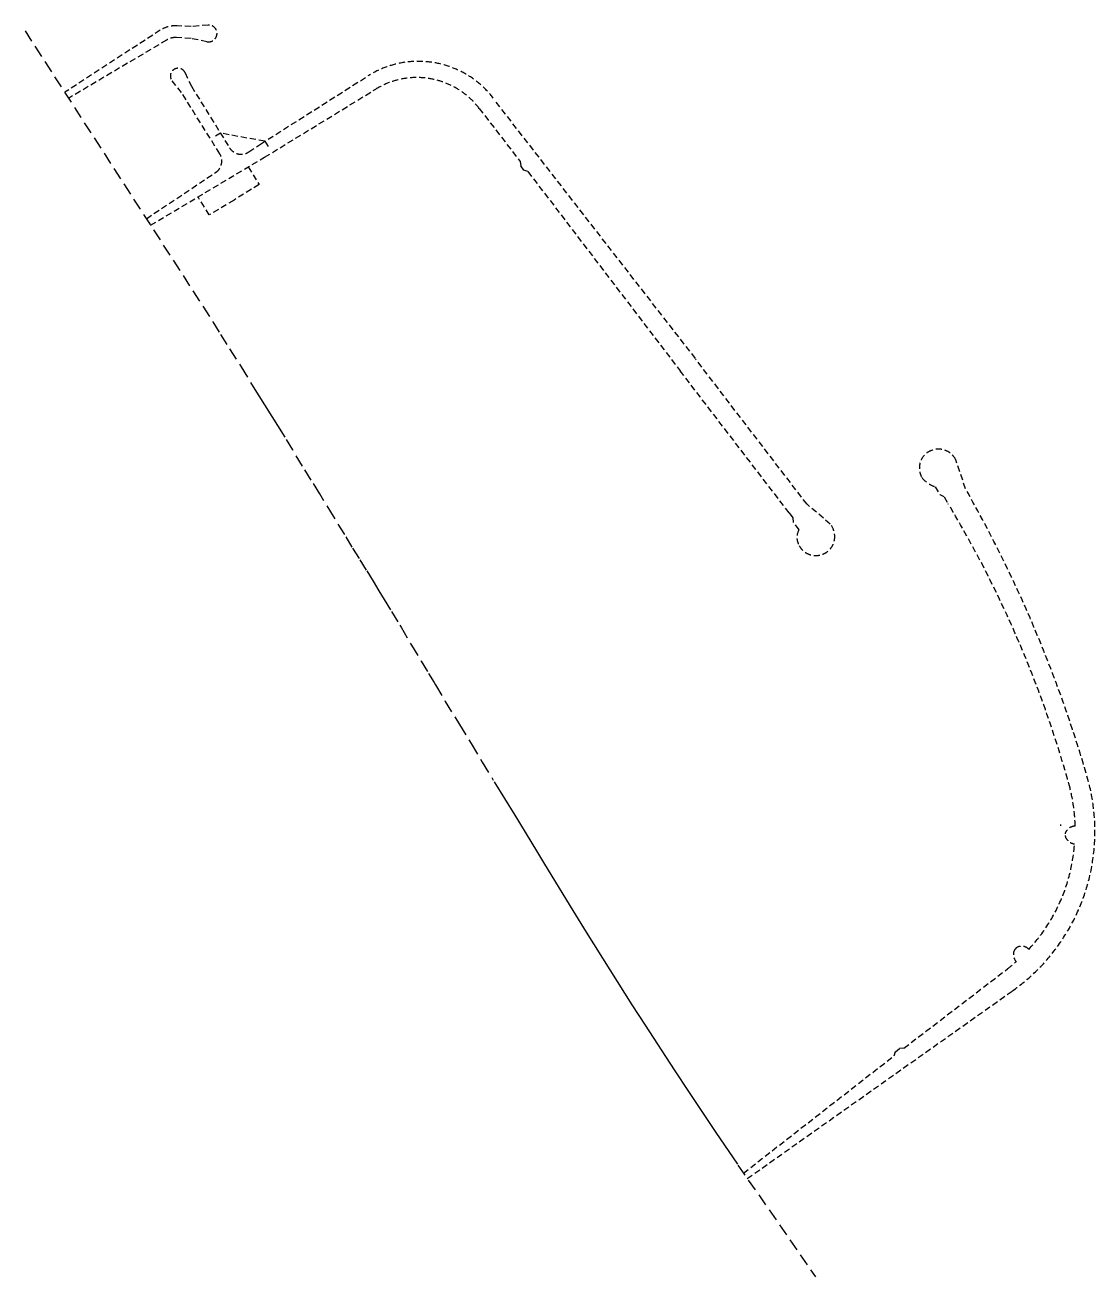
# Model space of a CAD drawing. Extents: x 459580 to 463108, y 2708198 to 2712324.
import ezdxf

# ---------------------------------------------------------------- set-up
doc = ezdxf.new("R2010")
doc.units = 0
doc.header["$LTSCALE"] = 80
doc.linetypes.add('DASHED', pattern=[0.75, 0.5, -0.25])
doc.linetypes.add('HIDDEN', pattern=[0.375, 0.25, -0.125])
for name, color, linetype in [('4101-Z4', 1, 'CONTINUOUS'), ('4102-Z4', 1, 'DASHED'), ('BW-TOE', 5, 'HIDDEN'), ('NEW', 5, 'CONTINUOUS')]:
    doc.layers.add(name, color=color, linetype=linetype)

msp = doc.modelspace()

# ---------------------------------------------------------------- linework, layer by layer
at = {"layer": '4101-Z4', "color": 5}
msp.add_line((460327.4, 2711140.3), (460437.3, 2710965.3), dxfattribs=at)
at = {"layer": '4102-Z4', "color": 5}
for p, q in [((459580.5, 2712304.2), (460199.6, 2711345.7)), ((460199.6, 2711345.7), (460225, 2711304.2)), ((460225, 2711304.2), (460255, 2711256.3)), ((460255, 2711256.3), (460292.6, 2711197.1)), ((460292.6, 2711197.1), (460327.4, 2711140.3)), ((460463.1, 2710923.1), (460427.7, 2710980.7)), ((460495.5, 2710870.1), (460463.1, 2710923.1)), ((460524.1, 2710823.6), (460495.5, 2710870.1)), ((460551.8, 2710778.2), (460524.1, 2710823.6)), ((460597.1, 2710704.8), (460551.8, 2710778.2)), ((460634.2, 2710644.9), (460597.1, 2710704.8)), ((460658.9, 2710602.7), (460634.2, 2710644.9)), ((460682.9, 2710565.3), (460658.9, 2710602.7)), ((460706.4, 2710527.1), (460682.9, 2710565.3)), ((460728.9, 2710490.7), (460706.4, 2710527.1)), ((460748.3, 2710459), (460728.9, 2710490.7)), ((460765, 2710430.4), (460748.3, 2710459)), ((460764.9, 2710430.7), (460788.1, 2710390.9)), ((460788.1, 2710390.9), (460816.5, 2710345.5)), ((460816.5, 2710345.5), (460820.4, 2710338.7)), ((460820.4, 2710338.7), (460854.6, 2710280)), ((460854.6, 2710280), (460886.4, 2710227)), ((460886.4, 2710227), (460911, 2710185.9)), ((460911, 2710185.9), (460928.7, 2710156.7)), ((460928.7, 2710156.7), (460933.7, 2710148.7)), ((460933.7, 2710148.7), (460966, 2710094.6)), ((460966, 2710094.6), (461012.3, 2710018.6)), ((461012.3, 2710018.6), (461051.3, 2709955.2)), ((461051.3, 2709955.2), (461087.4, 2709894.4)), ((461087.4, 2709894.4), (461124.1, 2709835)), ((461930.6, 2708566.3), (462186.8, 2708197.5))]:
    msp.add_line(p, q, dxfattribs=at)
at = {"layer": 'BW-TOE'}
for p, q in [((460026.4, 2712306.7), (459711.2, 2712101.9)), ((460026.4, 2712306.7), (459711.2, 2712101.9)), ((460127.6, 2712318.6), (460082.2, 2712320.8)), ((460183.9, 2712323.5), (460127.6, 2712318.6)), ((460046.8, 2712274.1), (459724, 2712082)), ((460046.8, 2712274.1), (459724, 2712082)), ((460127.6, 2712279.2), (460079.8, 2712282.3)), ((460180.3, 2712268.7), (460127.6, 2712279.2)), ((460096.4, 2712101.5), (460065.3, 2712139.6)), ((460108.3, 2712166.3), (460128.7, 2712121.6)), ((460356.7, 2711930.9), (460711.8, 2712156.6)), ((460222.2, 2711899.3), (460096.4, 2712101.5)), ((460128.7, 2712121.6), (460254.6, 2711919.1)), ((460370.3, 2711887.9), (460736.7, 2712112.4)), ((461077.6, 2712049), (461213.2, 2711873.4)), ((461132.5, 2712069.4), (461791.2, 2711222.4)), ((460224.7, 2711967.2), (460208.6, 2711957.1)), ((460224.7, 2711967.2), (460208.6, 2711957.1)), ((460224.7, 2711967.2), (460208.6, 2711957.1)), ((460370.9, 2711940.4), (460224.7, 2711967.2)), ((460370.9, 2711940.4), (460224.7, 2711967.2)), ((460318.3, 2711905.3), (460356.7, 2711930.9)), ((460370.9, 2711940.4), (460384.8, 2711918.1)), ((460370.9, 2711940.4), (460384.8, 2711918.1)), ((459994.4, 2711663.8), (460370.3, 2711887.9)), ((460316.2, 2711855.7), (460352, 2711798.1)), ((461213.2, 2711873.4), (461214.4, 2711859.3)), ((461224.9, 2711845.6), (461214.4, 2711859.3)), ((461238.2, 2711840.7), (461224.9, 2711845.6)), ((459980.6, 2711685.4), (460208.8, 2711837.6)), ((459980.6, 2711685.4), (460208.8, 2711837.6)), ((461238.2, 2711840.7), (461740.4, 2711183.5)), ((460352, 2711798.1), (460269.5, 2711746.8)), ((460187.8, 2711697.9), (460151, 2711757.2)), ((460269.5, 2711746.8), (460187.8, 2711697.9)), ((462099.3, 2710715.8), (461740.4, 2711183.5)), ((462158.3, 2710744), (461791.2, 2711222.4)), ((462681, 2710794.6), (462648.8, 2710890.4)), ((462580.8, 2710801.8), (462597.2, 2710774.7)), ((462609.9, 2710768.3), (462597.2, 2710774.7)), ((462235, 2710678.7), (462158.3, 2710744)), ((462609.9, 2710768.3), (462623.6, 2710745.7)), ((462099.3, 2710715.8), (462111.5, 2710699.7)), ((462111.5, 2710699.7), (462112.8, 2710685.5)), ((462132, 2710660.4), (462112.8, 2710685.5)), ((462993.6, 2709688.6), (462993.4, 2709683.8)), ((462847.5, 2709281.8), (462844.1, 2709278.4)), ((462477.6, 2708951.6), (462819, 2709212.8)), ((461961.4, 2708521.9), (462835.3, 2709140.1)), ((461948.9, 2708539.9), (462445.1, 2708926.4)), ((462445.1, 2708926.4), (462449.8, 2708940.1)), ((462450, 2708939.8), (462463.6, 2708950.3)), ((462477.6, 2708951.6), (462463.6, 2708950.3))]:
    msp.add_line(p, q, dxfattribs=at)
for centre, radius, start, end in [((460076.2, 2712226.7), 94.3, 86.339, 121.8848), ((460076.2, 2712226.7), 94.3, 86.339, 121.8848), ((460185.7, 2712295.9), 27.7, 258.7538, 93.8556), ((460076.2, 2712226.7), 55.7, 86.339, 121.8848), ((460076.2, 2712226.7), 55.7, 86.339, 121.8848), ((460085.1, 2712155.7), 25.5, 24.5314, 219.238), ((460877.1, 2711891.4), 312.5, 37.7994, 122.2236), ((460872, 2711891.5), 259, 37.4445, 121.4867), ((460183.7, 2711875.3), 45.4, 303.7056, 31.8846), ((460183.7, 2711875.3), 45.4, 303.7056, 31.8846), ((460293.1, 2711943.1), 45.4, 211.8846, 303.7056), ((462590.9, 2710863.6), 62.3, 109.3054, 212.2045), ((462591.5, 2710862), 64, 26.3931, 109.3054), ((462608.1, 2710888.5), 90.9, 219.7418, 252.5252), ((458895.4, 2708636.4), 4357.6, 15.8862, 29.6867), ((459418.9, 2708817.2), 3740.3, 15.3693, 31.0393), ((462177.3, 2710634.4), 52.2, 150.1778, 210.8388), ((462185.3, 2710637.7), 64.4, 350.3673, 39.5108), ((462187.3, 2710637.4), 62.4, 208.4915, 350.3673), ((462463.1, 2709666.2), 644.4, 305.2767, 14.6597), ((462466.5, 2709668.5), 576.1, 1.4517, 14.0598), ((463042.6, 2709648.2), 35, 90.2826, 164.2269), ((462472.3, 2709664.7), 569.3, 317.1151, 355.9908), ((463043.1, 2709659.8), 35, 191.3636, 265.3079), ((462865.9, 2709254.8), 32.7, 43.6452, 124.2059), ((462871.2, 2709260.1), 32.7, 145.9917, 226.5524), ((462466.5, 2709668.5), 576.1, 307.7203, 311.3701)]:
    msp.add_arc(centre, radius, start, end, dxfattribs=at)
at = {"layer": 'NEW', "color": 5}
for p, q in [((461127.4, 2709829.6), (461194.8, 2709719.5)), ((461194.8, 2709719.5), (461266.5, 2709601.9)), ((461194.8, 2709719.5), (461194.8, 2709719.5)), ((461266.5, 2709601.9), (461289.1, 2709564)), ((461289.1, 2709564), (461353, 2709459.4)), ((461353, 2709459.4), (461386.3, 2709405.1)), ((461386.3, 2709405.1), (461430.8, 2709334)), ((461430.8, 2709334), (461508, 2709209.2)), ((461508, 2709209.2), (461581, 2709094.6)), ((461581, 2709094.6), (461625, 2709026.9)), ((461625, 2709026.9), (461720.9, 2708880.1)), ((461720.9, 2708880.1), (461769.3, 2708805.9)), ((461769.3, 2708805.9), (461857.8, 2708673.8)), ((461857.8, 2708673.8), (461928.8, 2708569.7))]:
    msp.add_line(p, q, dxfattribs=at)

doc.saveas('drawing.dxf')
